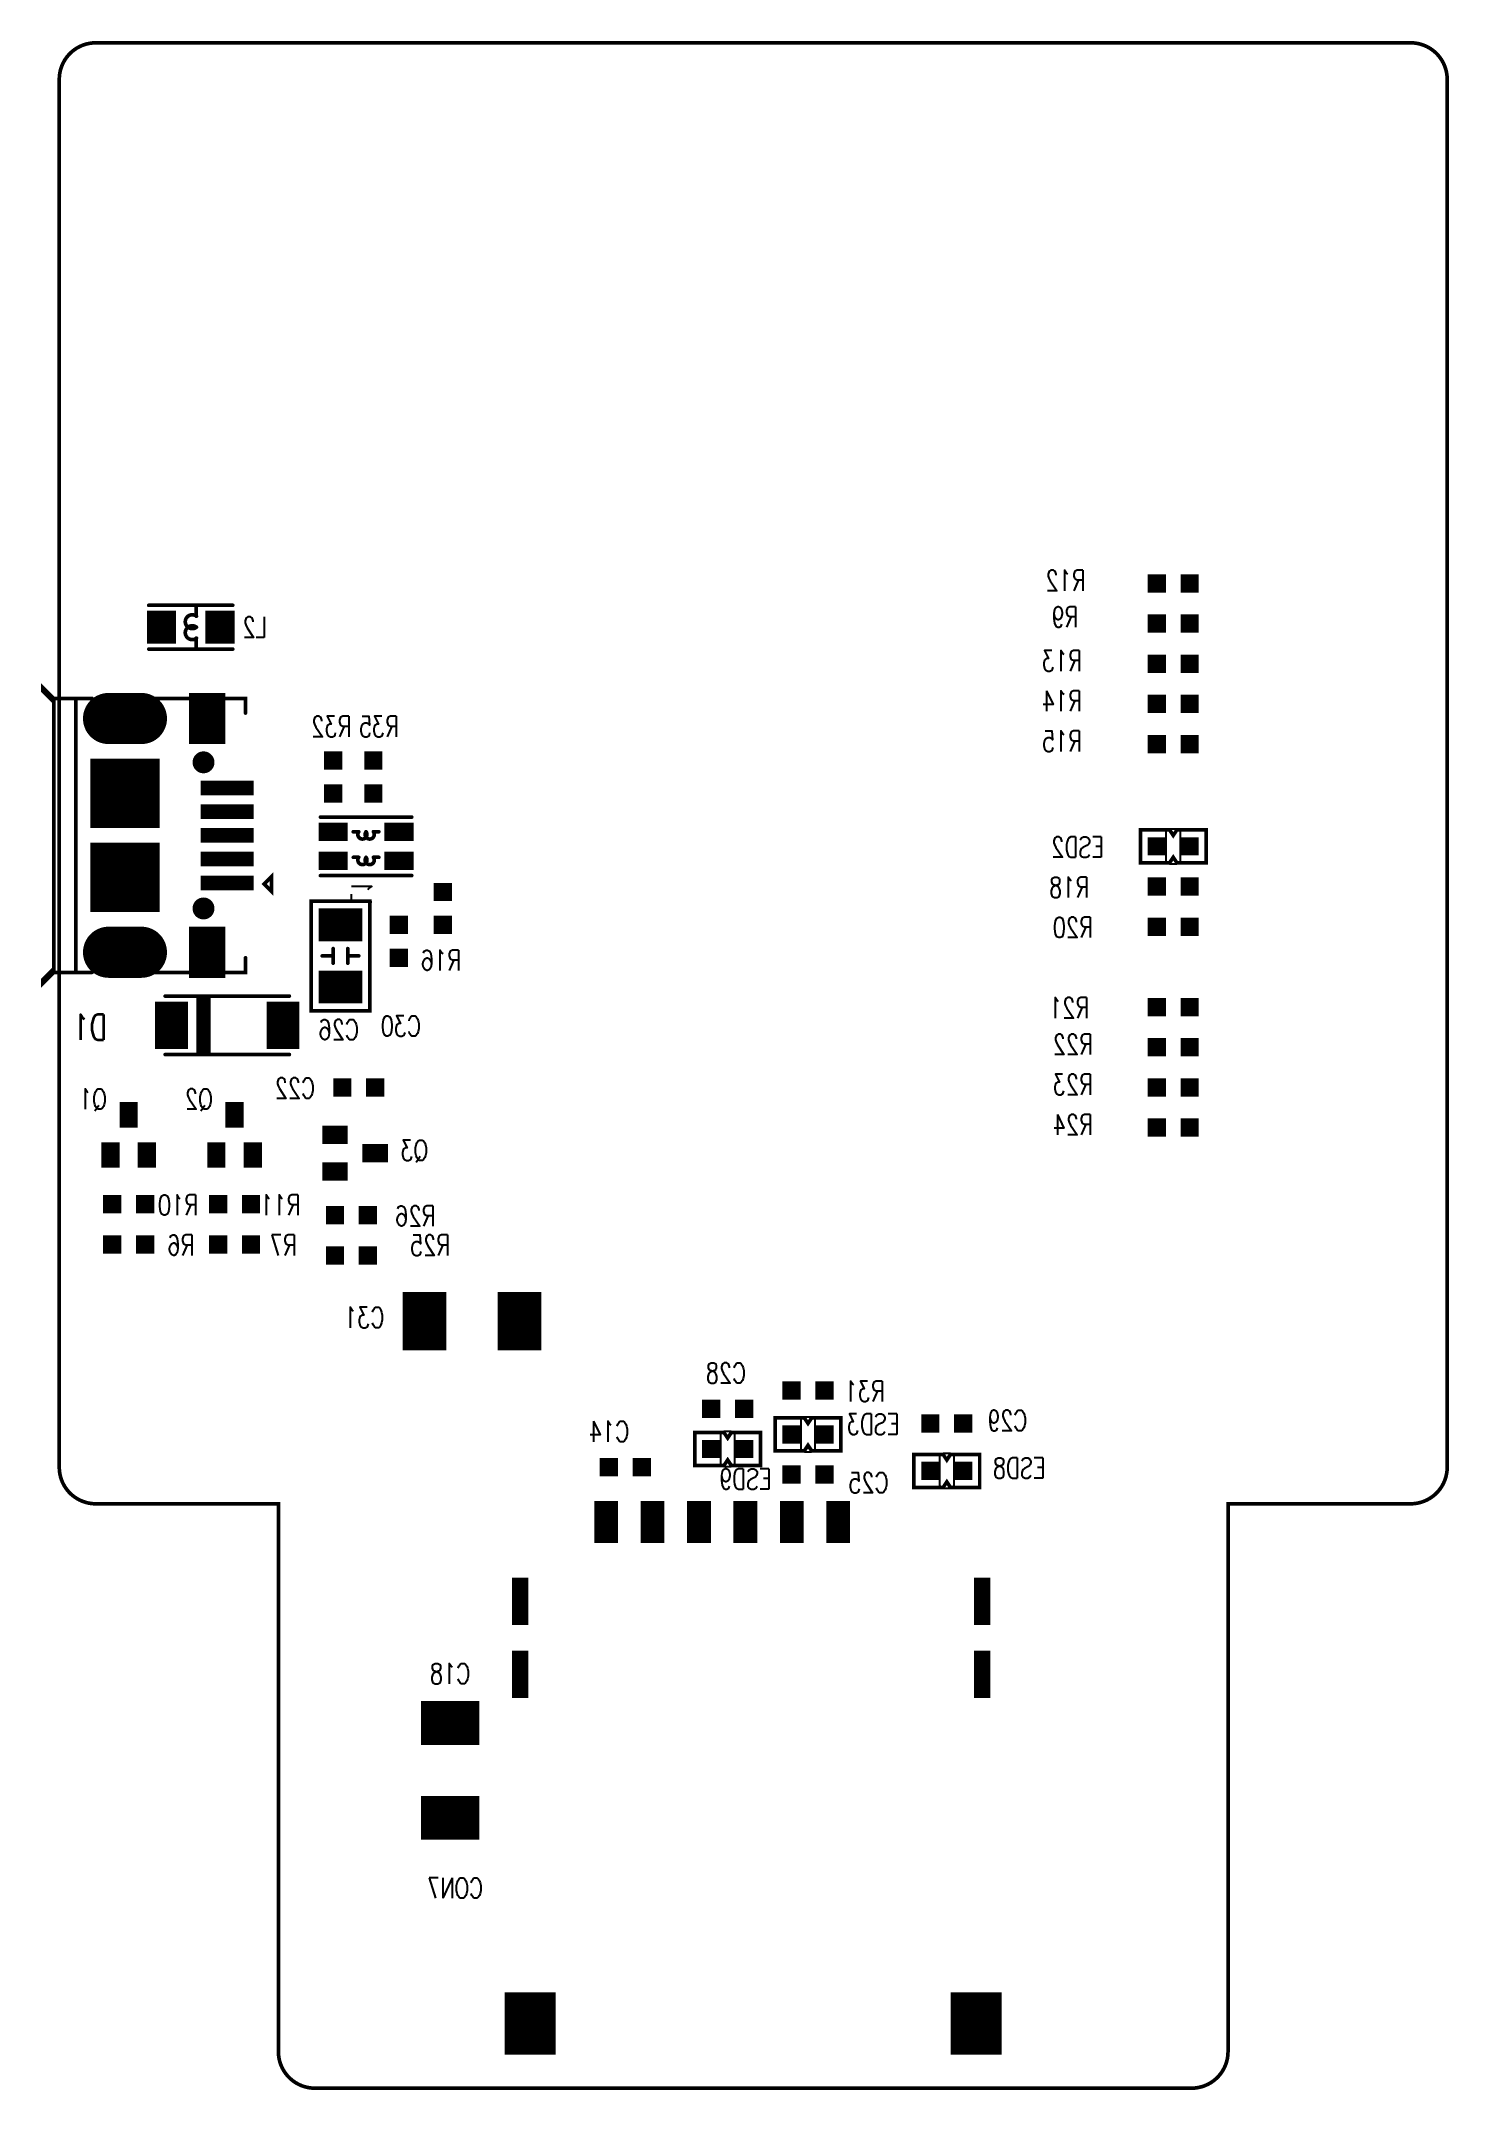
# Model space of a CAD drawing. Extents: x -0.5 to 38, y -0.1 to 56.
import ezdxf
from ezdxf.enums import TextEntityAlignment as Align

# ---------------------------------------------------------------- set-up
doc = ezdxf.new("R2010")
doc.units = 0
doc.linetypes.add('KEEPOUT_00001000$0', pattern=[2, 1, 1])
for name, color, linetype in [('BOARD_OUTLINE_00', 254, 'CONTINUOUS'), ('DRIL_NPLTE_THRU_01', 176, 'CONTINUOUS'), ('DRIL_NPLTE_THRU_02', 136, 'CONTINUOUS'), ('DRIL_NPLTE_THRU_03', 255, 'CONTINUOUS'), ('DRIL_NPLTE_THRU_04', 16, 'CONTINUOUS'), ('DRIL_PLTE_THRU_01', 176, 'CONTINUOUS'), ('DRIL_PLTE_THRU_02', 136, 'CONTINUOUS'), ('DRIL_PLTE_THRU_03', 255, 'CONTINUOUS'), ('DRIL_PLTE_THRU_04', 16, 'CONTINUOUS'), ('DRIL_SYMBOL', 254, 'CONTINUOUS'), ('KEEPOUT_01', 130, 'CONTINUOUS'), ('PADS_BOT', 1, 'CONTINUOUS'), ('PADS_INNER', 5, 'CONTINUOUS'), ('PADS_TOP', 5, 'CONTINUOUS'), ('PART_BOT_2DLINE_00', 130, 'CONTINUOUS'), ('PART_NAME_04', 130, 'CONTINUOUS')]:
    doc.layers.add(name, color=color, linetype=linetype)
doc.styles.add('W0$1', font='simplex', dxfattribs={"width": 0.75})

# ---------------------------------------------------------------- blocks, each defined once
blk = doc.blocks.new('SMOOTH_0$1')
at = {"const_width": 0.05}
blk.add_lwpolyline([(-0.025, 0, 1), (0.025, 0, 1)], format="xyb", close=True, dxfattribs=at)
blk = doc.blocks.new('BOARD_27')
at = {"layer": 'BOARD_OUTLINE_00', "const_width": 0.1}
blk.add_lwpolyline([(-1, 1, 0.414214), (0, 0), (24, 0, 0.414214), (25, 1), (25, 16), (30, 16, 0.414214), (31, 17), (31, 55, 0.414214), (30, 56), (-6, 56, 0.414214), (-7, 55), (-7, 17, 0.414214), (-6, 16), (-1, 16)], format="xyb", close=True, dxfattribs=at)
at = {"layer": 'BOARD_OUTLINE_00'}
for p in [(-1, 1), (0, 0)]:
    blk.add_blockref('SMOOTH_0$1', p, dxfattribs=at)
blk = doc.blocks.new('DRIL_HOLE_0')
blk.add_lwpolyline([(0, 0, 1), (0, 0, 1)], format="xyb", close=True)
blk = doc.blocks.new('PAD_0')
blk.add_lwpolyline([(0, 0, 1), (0, 0, 1)], format="xyb", close=True)
blk = doc.blocks.new('PAD_1')
at = {"const_width": 0.5}
blk.add_lwpolyline([(-0.25, 0), (0.25, 0)], dxfattribs=at)
blk = doc.blocks.new('STK_BOT_21')
at = {"layer": 'DRIL_PLTE_THRU_01'}
blk.add_blockref('DRIL_HOLE_0', (0, 0), dxfattribs=at)
at = {"layer": 'DRIL_PLTE_THRU_02'}
blk.add_blockref('DRIL_HOLE_0', (0, 0), dxfattribs=at)
at = {"layer": 'DRIL_PLTE_THRU_03'}
blk.add_blockref('DRIL_HOLE_0', (0, 0), dxfattribs=at)
at = {"layer": 'DRIL_PLTE_THRU_04'}
blk.add_blockref('DRIL_HOLE_0', (0, 0), dxfattribs=at)
at = {"layer": 'PADS_BOT'}
blk.add_blockref('PAD_1', (0, 0), dxfattribs=at)
at = {"layer": 'PADS_INNER'}
blk.add_blockref('PAD_0', (0, 0), dxfattribs=at)
at = {"layer": 'PADS_TOP'}
blk.add_blockref('PAD_0', (0, 0), dxfattribs=at)
blk = doc.blocks.new('SYM_BOT_3')
for p in [(-0.45, 0), (0.45, 0)]:
    blk.add_blockref('STK_BOT_21', p)
blk = doc.blocks.new('PART_BOT_5')
blk.add_blockref('SYM_BOT_3', (0, 0))
at = {"layer": 'PART_NAME_04', "style": 'W0$1', "width": 0.75}
blk.add_text('C14', height=0.56, dxfattribs=at).set_placement((-0.1, 0.7))
blk = doc.blocks.new('PART_BOT_13')
blk.add_blockref('SYM_BOT_3', (0, 0))
at = {"layer": 'PART_NAME_04', "style": 'W0$1', "width": 0.75}
blk.add_text('C22', height=0.56, dxfattribs=at).set_placement((1.2, -0.3))
blk = doc.blocks.new('PART_BOT_16')
blk.add_blockref('SYM_BOT_3', (0, 0))
at = {"layer": 'PART_NAME_04', "style": 'W0$1', "width": 0.75}
blk.add_text('C25', height=0.56, rotation=180, dxfattribs=at).set_placement((2.2, 0.5))
blk = doc.blocks.new('PART_BODY_BOT_4')
at = {"layer": 'PART_BOT_2DLINE_00', "const_width": 0.1}
blk.add_lwpolyline([(-1.5, 0.8), (1.5, 0.8), (1.5, -0.8), (-1.5, -0.8)], close=True, dxfattribs=at)
for points in [[(-0.2, 0.2), (0.2, 0.2)], [(0, 0.2), (0, 0.5)], [(-0.2, -0.2), (0.2, -0.2)], [(0, -0.2), (0, -0.5)]]:
    blk.add_lwpolyline(points, dxfattribs=at)
at = {"layer": 'PART_BOT_2DLINE_00'}
for p in [(-1.5, 0.8), (1.5, 0.8), (-0.2, 0.2), (0, 0.5), (0, 0.2), (0.2, 0.2), (-0.2, -0.2), (0, -0.2), (0, -0.5), (0.2, -0.2), (-1.5, -0.8), (1.5, -0.8)]:
    blk.add_blockref('SMOOTH_0$1', p, dxfattribs=at)
blk = doc.blocks.new('PAD_2')
at = {"const_width": 0.9}
blk.add_lwpolyline([(-0.6, 0), (0.6, 0)], dxfattribs=at)
blk = doc.blocks.new('STK_BOT_8')
at = {"layer": 'DRIL_PLTE_THRU_01'}
blk.add_blockref('DRIL_HOLE_0', (0, 0), dxfattribs=at)
at = {"layer": 'DRIL_PLTE_THRU_02'}
blk.add_blockref('DRIL_HOLE_0', (0, 0), dxfattribs=at)
at = {"layer": 'DRIL_PLTE_THRU_03'}
blk.add_blockref('DRIL_HOLE_0', (0, 0), dxfattribs=at)
at = {"layer": 'DRIL_PLTE_THRU_04'}
blk.add_blockref('DRIL_HOLE_0', (0, 0), dxfattribs=at)
at = {"layer": 'PADS_BOT', "rotation": 90}
blk.add_blockref('PAD_2', (0, 0), dxfattribs=at)
at = {"layer": 'PADS_INNER'}
blk.add_blockref('PAD_0', (0, 0), dxfattribs=at)
at = {"layer": 'PADS_TOP'}
blk.add_blockref('PAD_0', (0, 0), dxfattribs=at)
blk = doc.blocks.new('SYM_BOT_5')
for name, p in [('PART_BODY_BOT_4', (0, 0)), ('STK_BOT_8', (-0.85, 0)), ('STK_BOT_8', (0.85, 0))]:
    blk.add_blockref(name, p)
blk = doc.blocks.new('PART_BOT_17')
blk.add_blockref('SYM_BOT_5', (0, 0))
at = {"layer": 'PART_NAME_04', "style": 'W0$1', "width": 0.75}
blk.add_text('C26', height=0.56, rotation=90, dxfattribs=at).set_placement((2.3, -0.5))
blk = doc.blocks.new('PART_BOT_19')
blk.add_blockref('SYM_BOT_3', (0, 0))
at = {"layer": 'PART_NAME_04', "style": 'W0$1', "width": 0.75}
blk.add_text('C28', height=0.56, dxfattribs=at).set_placement((-0.5, 0.7))
blk = doc.blocks.new('PART_BOT_20')
blk.add_blockref('SYM_BOT_3', (0, 0))
at = {"layer": 'PART_NAME_04', "style": 'W0$1', "width": 0.75}
blk.add_text('C29', height=0.56, rotation=180, dxfattribs=at).set_placement((2.2, 0.2))
blk = doc.blocks.new('PART_BOT_22')
blk.add_blockref('SYM_BOT_3', (0, 0))
at = {"layer": 'PART_NAME_04', "style": 'W0$1', "width": 0.75}
blk.add_text('C30', height=0.56, rotation=90, dxfattribs=at).set_placement((2.6, -0.6))
blk = doc.blocks.new('PAD_3')
at = {"const_width": 0.65}
blk.add_lwpolyline([(-0.575, 0), (0.575, 0)], dxfattribs=at)
blk = doc.blocks.new('STK_BOT_218')
at = {"layer": 'DRIL_NPLTE_THRU_01'}
blk.add_blockref('DRIL_HOLE_0', (0, 0), dxfattribs=at)
at = {"layer": 'DRIL_NPLTE_THRU_02'}
blk.add_blockref('DRIL_HOLE_0', (0, 0), dxfattribs=at)
at = {"layer": 'DRIL_NPLTE_THRU_03'}
blk.add_blockref('DRIL_HOLE_0', (0, 0), dxfattribs=at)
at = {"layer": 'DRIL_NPLTE_THRU_04'}
blk.add_blockref('DRIL_HOLE_0', (0, 0), dxfattribs=at)
at = {"layer": 'PADS_BOT'}
blk.add_blockref('PAD_3', (0, 0), dxfattribs=at)
at = {"layer": 'PADS_INNER'}
blk.add_blockref('PAD_0', (0, 0), dxfattribs=at)
at = {"layer": 'PADS_TOP'}
blk.add_blockref('PAD_0', (0, 0), dxfattribs=at)
blk = doc.blocks.new('PAD_4')
at = {"const_width": 0.45}
blk.add_lwpolyline([(-0.65, 0), (0.65, 0)], dxfattribs=at)
blk = doc.blocks.new('STK_BOT_219')
at = {"layer": 'DRIL_NPLTE_THRU_01'}
blk.add_blockref('DRIL_HOLE_0', (0, 0), dxfattribs=at)
at = {"layer": 'DRIL_NPLTE_THRU_02'}
blk.add_blockref('DRIL_HOLE_0', (0, 0), dxfattribs=at)
at = {"layer": 'DRIL_NPLTE_THRU_03'}
blk.add_blockref('DRIL_HOLE_0', (0, 0), dxfattribs=at)
at = {"layer": 'DRIL_NPLTE_THRU_04'}
blk.add_blockref('DRIL_HOLE_0', (0, 0), dxfattribs=at)
at = {"layer": 'PADS_BOT'}
blk.add_blockref('PAD_4', (0, 0), dxfattribs=at)
at = {"layer": 'PADS_INNER'}
blk.add_blockref('PAD_0', (0, 0), dxfattribs=at)
at = {"layer": 'PADS_TOP'}
blk.add_blockref('PAD_0', (0, 0), dxfattribs=at)
blk = doc.blocks.new('PAD_5')
at = {"const_width": 1.4}
blk.add_lwpolyline([(-0.85, 0), (0.85, 0)], dxfattribs=at)
blk = doc.blocks.new('STK_BOT_220')
at = {"layer": 'DRIL_NPLTE_THRU_01'}
blk.add_blockref('DRIL_HOLE_0', (0, 0), dxfattribs=at)
at = {"layer": 'DRIL_NPLTE_THRU_02'}
blk.add_blockref('DRIL_HOLE_0', (0, 0), dxfattribs=at)
at = {"layer": 'DRIL_NPLTE_THRU_03'}
blk.add_blockref('DRIL_HOLE_0', (0, 0), dxfattribs=at)
at = {"layer": 'DRIL_NPLTE_THRU_04'}
blk.add_blockref('DRIL_HOLE_0', (0, 0), dxfattribs=at)
at = {"layer": 'PADS_BOT'}
blk.add_blockref('PAD_5', (0, 0), dxfattribs=at)
at = {"layer": 'PADS_INNER'}
blk.add_blockref('PAD_0', (0, 0), dxfattribs=at)
at = {"layer": 'PADS_TOP'}
blk.add_blockref('PAD_0', (0, 0), dxfattribs=at)
blk = doc.blocks.new('SYM_BOT_23')
for name, p in [('STK_BOT_220', (13.73, 6.105)), ('STK_BOT_219', (2.17, 6.38)), ('STK_BOT_219', (4.17, 6.38)), ('STK_BOT_218', (0, 4.025)), ('STK_BOT_218', (0, 2.755)), ('STK_BOT_218', (0, 1.485)), ('STK_BOT_218', (0, 0.215)), ('STK_BOT_218', (0, -1.055)), ('STK_BOT_218', (0, -2.325)), ('STK_BOT_220', (13.73, -6.105)), ('STK_BOT_219', (2.17, -6.27)), ('STK_BOT_219', (4.17, -6.27))]:
    blk.add_blockref(name, p)
blk = doc.blocks.new('PART_BOT_32')
blk.add_blockref('SYM_BOT_23', (0, 0))
at = {"layer": 'PART_NAME_04', "style": 'W0$1', "width": 0.75}
blk.add_text('CON7', height=0.56, rotation=90, dxfattribs=at).set_placement((10.3, 7.4))
blk = doc.blocks.new('PART_BODY_BOT_10')
at = {"layer": 'KEEPOUT_01', "linetype": 'KEEPOUT_00001000$0'}
blk.add_lwpolyline([(-0.2, 0.375, -0.414214), (-0.1, 0.475), (0.1, 0.475, -0.414214), (0.2, 0.375), (0.2, -0.375, -0.414214), (0.1, -0.475), (-0.1, -0.475, -0.414214), (-0.2, -0.375)], format="xyb", close=True, dxfattribs=at)
at = {"layer": 'PART_BOT_2DLINE_00', "const_width": 0.1}
blk.add_lwpolyline([(-0.9, 0.45), (-0.9, -0.45), (-0.1, -0.45), (0, -0.3), (0.1, -0.45), (0.9, -0.45), (0.9, 0.45), (0.1, 0.45), (0, 0.3), (-0.1, 0.45)], close=True, dxfattribs=at)
at = {"layer": 'PART_BOT_2DLINE_00'}
for p in [(-0.9, 0.45), (-0.1, 0.45), (0, 0.3), (0.1, 0.45), (0.9, 0.45), (-0.9, -0.45), (-0.1, -0.45), (0, -0.3), (0.1, -0.45), (0.9, -0.45)]:
    blk.add_blockref('SMOOTH_0$1', p, dxfattribs=at)
blk = doc.blocks.new('SYM_BOT_11')
for name, p in [('PART_BODY_BOT_10', (0, 0)), ('STK_BOT_21', (-0.45, 0)), ('STK_BOT_21', (0.45, 0))]:
    blk.add_blockref(name, p)
blk = doc.blocks.new('PART_BOT_35')
blk.add_blockref('SYM_BOT_11', (0, 0))
at = {"layer": 'PART_NAME_04', "style": 'W0$1', "width": 0.75}
blk.add_text('ESD2', height=0.56, rotation=180, dxfattribs=at).set_placement((-1.9, 0.3))
blk = doc.blocks.new('PART_BOT_36')
blk.add_blockref('SYM_BOT_11', (0, 0))
at = {"layer": 'PART_NAME_04', "style": 'W0$1', "width": 0.75}
blk.add_text('ESD3', height=0.56, rotation=180, dxfattribs=at).set_placement((2.5, 0))
blk = doc.blocks.new('PART_BOT_41')
blk.add_blockref('SYM_BOT_11', (0, 0))
at = {"layer": 'PART_NAME_04', "style": 'W0$1', "width": 0.75}
blk.add_text('ESD8', height=0.56, rotation=180, dxfattribs=at).set_placement((2.7, 0.2))
blk = doc.blocks.new('PART_BOT_42')
blk.add_blockref('SYM_BOT_11', (0, 0))
at = {"layer": 'PART_NAME_04', "style": 'W0$1', "width": 0.75}
blk.add_text('ESD9', height=0.56, dxfattribs=at).set_placement((-1.2, -1.1))
blk = doc.blocks.new('PART_BODY_BOT_13')
at = {"layer": 'PART_BOT_2DLINE_00', "const_width": 0.1}
for points in [[(-1.25, 0.8), (1.25, 0.8)], [(-0.35, 0.3), (-0.2, 0.3)], [(0.35, 0.3), (0.2, 0.3)], [(-0.35, -0.4), (-0.2, -0.4)], [(0.35, -0.4), (0.2, -0.4)], [(-1.25, -0.8), (1.25, -0.8)]]:
    blk.add_lwpolyline(points, dxfattribs=at)
for points in [[(-0.2, 0.3, -1.999132), (0, 0.3)], [(0, 0.3, -1.999132), (0.2, 0.3)], [(-0.2, -0.4, -1.999132), (0, -0.4)], [(0, -0.4, -1.999132), (0.2, -0.4)]]:
    blk.add_lwpolyline(points, format="xyb", dxfattribs=at)
at = {"layer": 'PART_BOT_2DLINE_00'}
for p in [(-1.25, 0.8), (1.25, 0.8), (-0.35, 0.3), (-0.2, 0.3), (-0.2, 0.3), (0, 0.3), (0, 0.3), (0.2, 0.3), (0.2, 0.3), (0.35, 0.3), (-0.35, -0.4), (-0.2, -0.4), (-0.2, -0.4), (0, -0.4), (0, -0.4), (0.2, -0.4), (0.2, -0.4), (0.35, -0.4), (-1.25, -0.8), (1.25, -0.8)]:
    blk.add_blockref('SMOOTH_0$1', p, dxfattribs=at)
blk = doc.blocks.new('PAD_6')
at = {"const_width": 0.5}
blk.add_lwpolyline([(-0.4, 0), (0.4, 0)], dxfattribs=at)
blk = doc.blocks.new('STK_BOT_150')
at = {"layer": 'DRIL_PLTE_THRU_01'}
blk.add_blockref('DRIL_HOLE_0', (0, 0), dxfattribs=at)
at = {"layer": 'DRIL_PLTE_THRU_02'}
blk.add_blockref('DRIL_HOLE_0', (0, 0), dxfattribs=at)
at = {"layer": 'DRIL_PLTE_THRU_03'}
blk.add_blockref('DRIL_HOLE_0', (0, 0), dxfattribs=at)
at = {"layer": 'DRIL_PLTE_THRU_04'}
blk.add_blockref('DRIL_HOLE_0', (0, 0), dxfattribs=at)
at = {"layer": 'PADS_BOT'}
blk.add_blockref('PAD_6', (0, 0), dxfattribs=at)
at = {"layer": 'PADS_INNER'}
blk.add_blockref('PAD_0', (0, 0), dxfattribs=at)
at = {"layer": 'PADS_TOP'}
blk.add_blockref('PAD_0', (0, 0), dxfattribs=at)
blk = doc.blocks.new('SYM_BOT_14')
for name, p in [('STK_BOT_150', (-0.9, 0.4)), ('PART_BODY_BOT_13', (0, 0)), ('STK_BOT_150', (0.9, 0.4)), ('STK_BOT_150', (-0.9, -0.4)), ('STK_BOT_150', (0.9, -0.4))]:
    blk.add_blockref(name, p)
blk = doc.blocks.new('PART_BOT_44')
blk.add_blockref('SYM_BOT_14', (0, 0))
at = {"layer": 'PART_NAME_04', "style": 'W0$1', "width": 0.75}
blk.add_text('L1', height=0.56, rotation=-90, dxfattribs=at).set_placement((-0.4, 1.6))
blk = doc.blocks.new('PART_BODY_BOT_14')
at = {"layer": 'PART_BOT_2DLINE_00', "const_width": 0.1}
for points in [[(-1.15, 0.6), (1.15, 0.6)], [(0.15, 0.3), (0.15, 0.6)], [(-1.15, -0.6), (1.15, -0.6)], [(0.15, -0.3), (0.15, -0.6)]]:
    blk.add_lwpolyline(points, dxfattribs=at)
for points in [[(0.157, 0.3, 2.041254), (0.157, 0)], [(0.157, 0, 2.041254), (0.157, -0.3)]]:
    blk.add_lwpolyline(points, format="xyb", dxfattribs=at)
at = {"layer": 'PART_BOT_2DLINE_00'}
for p in [(-1.15, 0.6), (0.15, 0.6), (1.15, 0.6), (0.15, 0.3), (0.157, 0.3), (0.157, 0), (0.157, 0), (-1.15, -0.6), (0.15, -0.3), (0.15, -0.6), (0.157, -0.3), (1.15, -0.6)]:
    blk.add_blockref('SMOOTH_0$1', p, dxfattribs=at)
blk = doc.blocks.new('PAD_7')
at = {"const_width": 0.8}
blk.add_lwpolyline([(-0.45, 0), (0.45, 0)], dxfattribs=at)
blk = doc.blocks.new('STK_BOT_35')
at = {"layer": 'DRIL_PLTE_THRU_01'}
blk.add_blockref('DRIL_HOLE_0', (0, 0), dxfattribs=at)
at = {"layer": 'DRIL_PLTE_THRU_02'}
blk.add_blockref('DRIL_HOLE_0', (0, 0), dxfattribs=at)
at = {"layer": 'DRIL_PLTE_THRU_03'}
blk.add_blockref('DRIL_HOLE_0', (0, 0), dxfattribs=at)
at = {"layer": 'DRIL_PLTE_THRU_04'}
blk.add_blockref('DRIL_HOLE_0', (0, 0), dxfattribs=at)
at = {"layer": 'PADS_BOT', "rotation": 90}
blk.add_blockref('PAD_7', (0, 0), dxfattribs=at)
at = {"layer": 'PADS_INNER'}
blk.add_blockref('PAD_0', (0, 0), dxfattribs=at)
at = {"layer": 'PADS_TOP'}
blk.add_blockref('PAD_0', (0, 0), dxfattribs=at)
blk = doc.blocks.new('SYM_BOT_15')
for name, p in [('STK_BOT_35', (-0.8, 0)), ('PART_BODY_BOT_14', (0, 0)), ('STK_BOT_35', (0.8, 0))]:
    blk.add_blockref(name, p)
blk = doc.blocks.new('PART_BOT_45')
blk.add_blockref('SYM_BOT_15', (0, 0))
at = {"layer": 'PART_NAME_04', "style": 'W0$1', "width": 0.75}
blk.add_text('L2', height=0.56, rotation=-180, dxfattribs=at).set_placement((1.75, 0), align=Align.MIDDLE_CENTER)
blk = doc.blocks.new('PAD_8')
at = {"const_width": 0.5}
blk.add_lwpolyline([(-0.35, 0), (0.35, 0)], dxfattribs=at)
blk = doc.blocks.new('STK_BOT_20')
at = {"layer": 'DRIL_PLTE_THRU_01'}
blk.add_blockref('DRIL_HOLE_0', (0, 0), dxfattribs=at)
at = {"layer": 'DRIL_PLTE_THRU_02'}
blk.add_blockref('DRIL_HOLE_0', (0, 0), dxfattribs=at)
at = {"layer": 'DRIL_PLTE_THRU_03'}
blk.add_blockref('DRIL_HOLE_0', (0, 0), dxfattribs=at)
at = {"layer": 'DRIL_PLTE_THRU_04'}
blk.add_blockref('DRIL_HOLE_0', (0, 0), dxfattribs=at)
at = {"layer": 'PADS_BOT', "rotation": 90}
blk.add_blockref('PAD_8', (0, 0), dxfattribs=at)
at = {"layer": 'PADS_INNER'}
blk.add_blockref('PAD_0', (0, 0), dxfattribs=at)
at = {"layer": 'PADS_TOP'}
blk.add_blockref('PAD_0', (0, 0), dxfattribs=at)
blk = doc.blocks.new('SYM_BOT_26')
for p in [(0, 0.55), (-0.5, -0.55), (0.5, -0.55)]:
    blk.add_blockref('STK_BOT_20', p)
blk = doc.blocks.new('PART_BOT_48')
blk.add_blockref('SYM_BOT_26', (0, 0))
at = {"layer": 'PART_NAME_04', "style": 'W0$1', "width": 0.75}
blk.add_text('Q1', height=0.56, dxfattribs=at).set_placement((0.6, 0.7))
blk = doc.blocks.new('PART_BOT_49')
blk.add_blockref('SYM_BOT_26', (0, 0))
at = {"layer": 'PART_NAME_04', "style": 'W0$1', "width": 0.75}
blk.add_text('Q2', height=0.56, dxfattribs=at).set_placement((0.6, 0.7))
blk = doc.blocks.new('PART_BOT_50')
blk.add_blockref('SYM_BOT_26', (0, 0))
at = {"layer": 'PART_NAME_04', "style": 'W0$1', "width": 0.75}
blk.add_text('Q3', height=0.56, rotation=270, dxfattribs=at).set_placement((-0.2, 2))
blk = doc.blocks.new('SYM_BOT_18')
for p in [(-0.45, 0), (0.45, 0)]:
    blk.add_blockref('STK_BOT_21', p)
blk = doc.blocks.new('PART_BOT_52')
blk.add_blockref('SYM_BOT_18', (0, 0))
at = {"layer": 'PART_NAME_04', "style": 'W0$1', "width": 0.75}
blk.add_text('R10', height=0.56, dxfattribs=at).set_placement((-1.9, -0.3))
blk = doc.blocks.new('PART_BOT_53')
blk.add_blockref('SYM_BOT_18', (0, 0))
at = {"layer": 'PART_NAME_04', "style": 'W0$1', "width": 0.75}
blk.add_text('R11', height=0.56, dxfattribs=at).set_placement((-1.8, -0.3))
blk = doc.blocks.new('PART_BOT_54')
blk.add_blockref('SYM_BOT_18', (0, 0))
at = {"layer": 'PART_NAME_04', "style": 'W0$1', "width": 0.75}
blk.add_text('R12', height=0.56, dxfattribs=at).set_placement((2.4, -0.2))
blk = doc.blocks.new('PART_BOT_55')
blk.add_blockref('SYM_BOT_18', (0, 0))
at = {"layer": 'PART_NAME_04', "style": 'W0$1', "width": 0.75}
blk.add_text('R13', height=0.56, rotation=180, dxfattribs=at).set_placement((-2.5, 0.2))
blk = doc.blocks.new('PART_BOT_56')
blk.add_blockref('SYM_BOT_18', (0, 0))
at = {"layer": 'PART_NAME_04', "style": 'W0$1', "width": 0.75}
blk.add_text('R14', height=0.56, rotation=180, dxfattribs=at).set_placement((-2.5, 0.2))
blk = doc.blocks.new('PART_BOT_57')
blk.add_blockref('SYM_BOT_18', (0, 0))
at = {"layer": 'PART_NAME_04', "style": 'W0$1', "width": 0.75}
blk.add_text('R15', height=0.56, rotation=180, dxfattribs=at).set_placement((-2.5, 0.2))
blk = doc.blocks.new('PART_BOT_58')
blk.add_blockref('SYM_BOT_18', (0, 0))
at = {"layer": 'PART_NAME_04', "style": 'W0$1', "width": 0.75}
blk.add_text('R16', height=0.56, rotation=90, dxfattribs=at).set_placement((1.7, -0.5))
blk = doc.blocks.new('PART_BOT_59')
blk.add_blockref('SYM_BOT_18', (0, 0))
at = {"layer": 'PART_NAME_04', "style": 'W0$1', "width": 0.75}
blk.add_text('R18', height=0.56, dxfattribs=at).set_placement((2.3, -0.3))
blk = doc.blocks.new('PART_BOT_61')
blk.add_blockref('SYM_BOT_18', (0, 0))
at = {"layer": 'PART_NAME_04', "style": 'W0$1', "width": 0.75}
blk.add_text('R20', height=0.56, dxfattribs=at).set_placement((2.2, -0.3))
blk = doc.blocks.new('PART_BOT_62')
blk.add_blockref('SYM_BOT_18', (0, 0))
at = {"layer": 'PART_NAME_04', "style": 'W0$1', "width": 0.75}
blk.add_text('R21', height=0.56, dxfattribs=at).set_placement((2.3, -0.3))
blk = doc.blocks.new('PART_BOT_63')
blk.add_blockref('SYM_BOT_18', (0, 0))
at = {"layer": 'PART_NAME_04', "style": 'W0$1', "width": 0.75}
blk.add_text('R22', height=0.56, rotation=180, dxfattribs=at).set_placement((-2.2, 0.2))
blk = doc.blocks.new('PART_BOT_64')
blk.add_blockref('SYM_BOT_18', (0, 0))
at = {"layer": 'PART_NAME_04', "style": 'W0$1', "width": 0.75}
blk.add_text('R23', height=0.56, rotation=180, dxfattribs=at).set_placement((-2.2, 0.2))
blk = doc.blocks.new('PART_BOT_65')
blk.add_blockref('SYM_BOT_18', (0, 0))
at = {"layer": 'PART_NAME_04', "style": 'W0$1', "width": 0.75}
blk.add_text('R24', height=0.56, rotation=180, dxfattribs=at).set_placement((-2.2, 0.2))
blk = doc.blocks.new('PART_BOT_66')
blk.add_blockref('SYM_BOT_18', (0, 0))
at = {"layer": 'PART_NAME_04', "style": 'W0$1', "width": 0.75}
blk.add_text('R25', height=0.56, rotation=180, dxfattribs=at).set_placement((2.7, 0))
blk = doc.blocks.new('PART_BOT_67')
blk.add_blockref('SYM_BOT_18', (0, 0))
at = {"layer": 'PART_NAME_04', "style": 'W0$1', "width": 0.75}
blk.add_text('R26', height=0.56, rotation=180, dxfattribs=at).set_placement((2.3, 0.3))
blk = doc.blocks.new('PART_BOT_73')
blk.add_blockref('SYM_BOT_18', (0, 0))
at = {"layer": 'PART_NAME_04', "style": 'W0$1', "width": 0.75}
blk.add_text('R31', height=0.56, dxfattribs=at).set_placement((-2.1, -0.3))
blk = doc.blocks.new('PART_BOT_74')
blk.add_blockref('SYM_BOT_18', (0, 0))
at = {"layer": 'PART_NAME_04', "style": 'W0$1', "width": 0.75}
blk.add_text('R32', height=0.56, rotation=270, dxfattribs=at).set_placement((1.1, 0.5))
blk = doc.blocks.new('PART_BOT_77')
blk.add_blockref('SYM_BOT_18', (0, 0))
at = {"layer": 'PART_NAME_04', "style": 'W0$1', "width": 0.75}
blk.add_text('R35', height=0.56, rotation=90, dxfattribs=at).set_placement((-1.1, -0.7))
blk = doc.blocks.new('PART_BOT_81')
blk.add_blockref('SYM_BOT_18', (0, 0))
at = {"layer": 'PART_NAME_04', "style": 'W0$1', "width": 0.75}
blk.add_text('R6', height=0.56, dxfattribs=at).set_placement((-1.8, -0.3))
blk = doc.blocks.new('PART_BOT_82')
blk.add_blockref('SYM_BOT_18', (0, 0))
at = {"layer": 'PART_NAME_04', "style": 'W0$1', "width": 0.75}
blk.add_text('R7', height=0.56, dxfattribs=at).set_placement((-1.7, -0.3))
blk = doc.blocks.new('PART_BOT_84')
blk.add_blockref('SYM_BOT_18', (0, 0))
at = {"layer": 'PART_NAME_04', "style": 'W0$1', "width": 0.75}
blk.add_text('R9', height=0.56, dxfattribs=at).set_placement((2.6, -0.1))
blk = doc.blocks.new('PAD_9')
at = {"const_width": 1.2}
blk.add_lwpolyline([(-0.8, 0), (0.8, 0)], dxfattribs=at)
blk = doc.blocks.new('STK_BOT_6')
at = {"layer": 'DRIL_PLTE_THRU_01'}
blk.add_blockref('DRIL_HOLE_0', (0, 0), dxfattribs=at)
at = {"layer": 'DRIL_PLTE_THRU_02'}
blk.add_blockref('DRIL_HOLE_0', (0, 0), dxfattribs=at)
at = {"layer": 'DRIL_PLTE_THRU_03'}
blk.add_blockref('DRIL_HOLE_0', (0, 0), dxfattribs=at)
at = {"layer": 'DRIL_PLTE_THRU_04'}
blk.add_blockref('DRIL_HOLE_0', (0, 0), dxfattribs=at)
at = {"layer": 'PADS_BOT', "rotation": 90}
blk.add_blockref('PAD_9', (0, 0), dxfattribs=at)
at = {"layer": 'PADS_INNER'}
blk.add_blockref('PAD_0', (0, 0), dxfattribs=at)
at = {"layer": 'PADS_TOP'}
blk.add_blockref('PAD_0', (0, 0), dxfattribs=at)
blk = doc.blocks.new('SYM_BOT_4')
for p in [(-1.3, 0), (1.3, 0)]:
    blk.add_blockref('STK_BOT_6', p)
blk = doc.blocks.new('PART_BOT_93')
blk.add_blockref('SYM_BOT_4', (0, 0))
at = {"layer": 'PART_NAME_04', "style": 'W0$1', "width": 0.75}
blk.add_text('C31', height=0.56, dxfattribs=at).set_placement((2.95, 0.1), align=Align.MIDDLE_CENTER)
blk = doc.blocks.new('PART_BOT_94')
blk.add_blockref('SYM_BOT_4', (0, 0))
at = {"layer": 'PART_NAME_04', "style": 'W0$1', "width": 0.75}
blk.add_text('C18', height=0.56, rotation=-270, dxfattribs=at).set_placement((-2.65, 0), align=Align.MIDDLE_CENTER)
blk = doc.blocks.new('PART_BODY_BOT_37')
at = {"layer": 'PART_BOT_2DLINE_00', "const_width": 0.1}
for points in [[(-1.33, 3.81), (-1.13, 4.01), (-1.53, 4.01), (-1.33, 3.81)], [(-3.35, 3.3), (-3.75, 3.3), (-3.75, 0)], [(3.35, 3.3), (3.75, 3.3), (3.75, 0)], [(-3.75, -0.9), (-3.75, -1.95), (3.75, -1.95), (3.75, -0.9)], [(-3.75, -1.35), (3.75, -1.35)], [(-3.75, -1.95), (-4.05, -2.25), (-3.95, -2.25), (-3.65, -1.95), (-3.75, -1.95)], [(3.75, -1.95), (4.05, -2.25), (3.95, -2.25), (3.65, -1.95), (3.75, -1.95)]]:
    blk.add_lwpolyline(points, dxfattribs=at)
at = {"layer": 'PART_BOT_2DLINE_00'}
for p in [(-1.53, 4.01), (-1.13, 4.01), (-1.33, 3.81), (-1.33, 3.81), (-3.75, 3.3), (-3.35, 3.3), (3.35, 3.3), (3.75, 3.3), (-3.75, 0), (3.75, 0), (-3.75, -0.9), (3.75, -0.9), (-3.75, -1.35), (3.75, -1.35), (-4.05, -2.25), (-3.95, -2.25), (-3.75, -1.95), (-3.75, -1.95), (-3.75, -1.95), (-3.65, -1.95), (3.65, -1.95), (3.75, -1.95), (3.75, -1.95), (3.75, -1.95), (3.95, -2.25), (4.05, -2.25)]:
    blk.add_blockref('SMOOTH_0$1', p, dxfattribs=at)
blk = doc.blocks.new('PAD_10')
at = {"const_width": 0.4}
blk.add_lwpolyline([(-0.725, 0), (0.725, 0)], dxfattribs=at)
blk = doc.blocks.new('STK_BOT_247')
at = {"layer": 'DRIL_PLTE_THRU_01'}
blk.add_blockref('DRIL_HOLE_0', (0, 0), dxfattribs=at)
at = {"layer": 'DRIL_PLTE_THRU_02'}
blk.add_blockref('DRIL_HOLE_0', (0, 0), dxfattribs=at)
at = {"layer": 'DRIL_PLTE_THRU_03'}
blk.add_blockref('DRIL_HOLE_0', (0, 0), dxfattribs=at)
at = {"layer": 'DRIL_PLTE_THRU_04'}
blk.add_blockref('DRIL_HOLE_0', (0, 0), dxfattribs=at)
at = {"layer": 'PADS_BOT', "rotation": 90}
blk.add_blockref('PAD_10', (0, 0), dxfattribs=at)
at = {"layer": 'PADS_INNER'}
blk.add_blockref('PAD_0', (0, 0), dxfattribs=at)
at = {"layer": 'PADS_TOP'}
blk.add_blockref('PAD_0', (0, 0), dxfattribs=at)
blk = doc.blocks.new('PAD_11')
blk.add_lwpolyline([(0, 0), (0, 0)])
blk = doc.blocks.new('PAD_12')
at = {"const_width": 1}
blk.add_lwpolyline([(-0.7, 0), (0.7, 0)], dxfattribs=at)
blk = doc.blocks.new('STK_BOT_248')
at = {"layer": 'DRIL_NPLTE_THRU_01'}
blk.add_blockref('DRIL_HOLE_0', (0, 0), dxfattribs=at)
at = {"layer": 'DRIL_NPLTE_THRU_02'}
blk.add_blockref('DRIL_HOLE_0', (0, 0), dxfattribs=at)
at = {"layer": 'DRIL_NPLTE_THRU_03'}
blk.add_blockref('DRIL_HOLE_0', (0, 0), dxfattribs=at)
at = {"layer": 'DRIL_NPLTE_THRU_04'}
blk.add_blockref('DRIL_HOLE_0', (0, 0), dxfattribs=at)
at = {"layer": 'PADS_BOT'}
blk.add_blockref('PAD_12', (0, 0), dxfattribs=at)
at = {"layer": 'PADS_INNER'}
blk.add_blockref('PAD_11', (0, 0), dxfattribs=at)
at = {"layer": 'PADS_TOP'}
blk.add_blockref('PAD_11', (0, 0), dxfattribs=at)
blk = doc.blocks.new('DRIL_SLOT_0001900062000000900')
at = {"const_width": 0.25}
blk.add_lwpolyline([(0.125, -0.55), (0.125, 0.55, 1), (-0.125, 0.55), (-0.125, -0.55, 1)], format="xyb", close=True, dxfattribs=at)
blk = doc.blocks.new('PAD_13')
at = {"const_width": 0.7}
blk.add_lwpolyline([(-0.45, -0.35), (0.45, -0.35, 1), (0.45, 0.35), (-0.45, 0.35, 1)], format="xyb", close=True, dxfattribs=at)
blk = doc.blocks.new('STK_BOT_249')
at = {"layer": 'DRIL_PLTE_THRU_01'}
blk.add_blockref('DRIL_SLOT_0001900062000000900', (0, 0), dxfattribs=at)
at = {"layer": 'DRIL_PLTE_THRU_02'}
blk.add_blockref('DRIL_SLOT_0001900062000000900', (0, 0), dxfattribs=at)
at = {"layer": 'DRIL_PLTE_THRU_03'}
blk.add_blockref('DRIL_SLOT_0001900062000000900', (0, 0), dxfattribs=at)
at = {"layer": 'DRIL_PLTE_THRU_04'}
blk.add_blockref('DRIL_SLOT_0001900062000000900', (0, 0), dxfattribs=at)
at = {"layer": 'PADS_BOT', "rotation": 90}
blk.add_blockref('PAD_13', (0, 0), dxfattribs=at)
at = {"layer": 'PADS_INNER', "rotation": 90}
blk.add_blockref('PAD_13', (0, 0), dxfattribs=at)
at = {"layer": 'PADS_TOP', "rotation": 90}
blk.add_blockref('PAD_13', (0, 0), dxfattribs=at)
blk = doc.blocks.new('DRIL_SYMBOL_0$6')
at = {"layer": 'DRIL_SYMBOL', "const_width": 0.0508}
for points in [[(-0.254, 0), (0.254, 0)], [(0, -0.254), (0, 0.254)]]:
    blk.add_lwpolyline(points, dxfattribs=at)
blk = doc.blocks.new('DRIL_HOLE_0$6')
at = {"const_width": 0.3}
blk.add_lwpolyline([(-0.15, 0, 1), (0.15, 0, 1)], format="xyb", close=True, dxfattribs=at)
blk.add_blockref('DRIL_SYMBOL_0$6', (0, 0))
blk = doc.blocks.new('PAD_14')
at = {"const_width": 0.15}
blk.add_lwpolyline([(0, -0.075, 1), (0, 0.075, 1)], format="xyb", close=True, dxfattribs=at)
blk = doc.blocks.new('STK_BOT_250')
at = {"layer": 'DRIL_PLTE_THRU_01'}
blk.add_blockref('DRIL_HOLE_0$6', (0, 0), dxfattribs=at)
at = {"layer": 'DRIL_PLTE_THRU_02'}
blk.add_blockref('DRIL_HOLE_0$6', (0, 0), dxfattribs=at)
at = {"layer": 'DRIL_PLTE_THRU_03'}
blk.add_blockref('DRIL_HOLE_0$6', (0, 0), dxfattribs=at)
at = {"layer": 'DRIL_PLTE_THRU_04'}
blk.add_blockref('DRIL_HOLE_0$6', (0, 0), dxfattribs=at)
at = {"layer": 'PADS_BOT'}
blk.add_blockref('PAD_14', (0, 0), dxfattribs=at)
at = {"layer": 'PADS_INNER'}
blk.add_blockref('PAD_0', (0, 0), dxfattribs=at)
at = {"layer": 'PADS_TOP'}
blk.add_blockref('PAD_0', (0, 0), dxfattribs=at)
blk = doc.blocks.new('PAD_15')
at = {"const_width": 1.9}
blk.add_lwpolyline([(-0.95, 0), (0.95, 0)], dxfattribs=at)
blk = doc.blocks.new('STK_BOT_251')
at = {"layer": 'DRIL_PLTE_THRU_01'}
blk.add_blockref('DRIL_HOLE_0', (0, 0), dxfattribs=at)
at = {"layer": 'DRIL_PLTE_THRU_02'}
blk.add_blockref('DRIL_HOLE_0', (0, 0), dxfattribs=at)
at = {"layer": 'DRIL_PLTE_THRU_03'}
blk.add_blockref('DRIL_HOLE_0', (0, 0), dxfattribs=at)
at = {"layer": 'DRIL_PLTE_THRU_04'}
blk.add_blockref('DRIL_HOLE_0', (0, 0), dxfattribs=at)
at = {"layer": 'PADS_BOT'}
blk.add_blockref('PAD_15', (0, 0), dxfattribs=at)
at = {"layer": 'PADS_INNER'}
blk.add_blockref('PAD_0', (0, 0), dxfattribs=at)
at = {"layer": 'PADS_TOP'}
blk.add_blockref('PAD_0', (0, 0), dxfattribs=at)
blk = doc.blocks.new('SYM_BOT_28')
for name, p in [('PART_BODY_BOT_37', (0, 0)), ('STK_BOT_247', (-1.3, 2.8)), ('STK_BOT_247', (-0.65, 2.8)), ('STK_BOT_247', (0, 2.8)), ('STK_BOT_247', (0.65, 2.8)), ('STK_BOT_247', (1.3, 2.8)), ('STK_BOT_248', (-3.2, 2.25)), ('STK_BOT_250', (-2, 2.15)), ('STK_BOT_250', (2, 2.15)), ('STK_BOT_248', (3.2, 2.25)), ('STK_BOT_249', (-3.2, 0)), ('STK_BOT_249', (3.2, 0)), ('STK_BOT_251', (-1.15, 0)), ('STK_BOT_251', (1.15, 0))]:
    blk.add_blockref(name, p)
blk = doc.blocks.new('PART_BOT_96')
blk.add_blockref('SYM_BOT_28', (0, 0))
blk = doc.blocks.new('PART_BODY_BOT_38')
at = {"layer": 'PART_BOT_2DLINE_00', "const_width": 0.1}
for points in [[(-1.7, 0.8), (1.7, 0.8)], [(0.5, 0.75), (0.5, -0.8)], [(0.55, 0.775), (0.55, -0.8)], [(0.6, 0.75), (0.6, -0.8)], [(0.7, 0.75), (0.7, -0.8)], [(0.75, 0.775), (0.75, -0.8)], [(0.8, 0.775), (0.8, -0.8)], [(-1.7, -0.8), (1.7, -0.8)]]:
    blk.add_lwpolyline(points, dxfattribs=at)
at = {"layer": 'PART_BOT_2DLINE_00'}
for p in [(-1.7, 0.8), (0.5, 0.75), (0.55, 0.775), (0.6, 0.75), (0.7, 0.75), (0.75, 0.775), (0.8, 0.775), (1.7, 0.8), (-1.7, -0.8), (0.5, -0.8), (0.55, -0.8), (0.6, -0.8), (0.7, -0.8), (0.75, -0.8), (0.8, -0.8), (1.7, -0.8)]:
    blk.add_blockref('SMOOTH_0$1', p, dxfattribs=at)
blk = doc.blocks.new('PAD_16')
at = {"const_width": 0.9}
blk.add_lwpolyline([(-0.65, 0), (0.65, 0)], dxfattribs=at)
blk = doc.blocks.new('STK_BOT_252')
at = {"layer": 'DRIL_NPLTE_THRU_01'}
blk.add_blockref('DRIL_HOLE_0', (0, 0), dxfattribs=at)
at = {"layer": 'DRIL_NPLTE_THRU_02'}
blk.add_blockref('DRIL_HOLE_0', (0, 0), dxfattribs=at)
at = {"layer": 'DRIL_NPLTE_THRU_03'}
blk.add_blockref('DRIL_HOLE_0', (0, 0), dxfattribs=at)
at = {"layer": 'DRIL_NPLTE_THRU_04'}
blk.add_blockref('DRIL_HOLE_0', (0, 0), dxfattribs=at)
at = {"layer": 'PADS_BOT', "rotation": 90}
blk.add_blockref('PAD_16', (0, 0), dxfattribs=at)
at = {"layer": 'PADS_INNER'}
blk.add_blockref('PAD_0', (0, 0), dxfattribs=at)
at = {"layer": 'PADS_TOP'}
blk.add_blockref('PAD_0', (0, 0), dxfattribs=at)
blk = doc.blocks.new('SYM_BOT_29')
for name, p in [('STK_BOT_252', (-1.525, 0)), ('PART_BODY_BOT_38', (0, 0)), ('STK_BOT_252', (1.525, 0))]:
    blk.add_blockref(name, p)
blk = doc.blocks.new('PART_BOT_97')
blk.add_blockref('SYM_BOT_29', (0, 0))
at = {"layer": 'PART_NAME_04', "style": 'W0$1', "width": 0.75}
blk.add_text('D1', height=0.7, dxfattribs=at).set_placement((3.3, -0.4))

msp = doc.modelspace()

# ---------------------------------------------------------------- block references
msp.add_blockref('BOARD_27', (7, 0))
at = {"xscale": -1}
for name, p in [('PART_BOT_54', (30.5, 41.2)), ('PART_BOT_84', (30.5, 40.1)), ('PART_BOT_59', (30.5, 32.9)), ('PART_BOT_61', (30.5, 31.8)), ('PART_BOT_97', (4.6, 29.1)), ('PART_BOT_62', (30.5, 29.6)), ('PART_BOT_13', (8.2, 27.4)), ('PART_BOT_48', (1.9, 26.1)), ('PART_BOT_49', (4.8, 26.1)), ('PART_BOT_52', (1.9, 24.2)), ('PART_BOT_53', (4.8, 24.2)), ('PART_BOT_81', (1.9, 23.1)), ('PART_BOT_82', (4.8, 23.1)), ('PART_BOT_93', (11.3, 21)), ('PART_BOT_19', (18.3, 18.6)), ('PART_BOT_73', (20.5, 19.1)), ('PART_BOT_5', (15.5, 17)), ('PART_BOT_42', (18.3, 17.5))]:
    msp.add_blockref(name, p, dxfattribs=at)
for name, p, rotation in [('PART_BOT_45', (3.6, 40), -180), ('PART_BOT_55', (30.5, 39), -180), ('PART_BOT_96', (1.8, 34.3), -90), ('PART_BOT_56', (30.5, 37.9), -180), ('PART_BOT_74', (7.5, 35.9), -90), ('PART_BOT_77', (8.6, 35.9), -270), ('PART_BOT_57', (30.5, 36.8), -180), ('PART_BOT_44', (8.4, 34), -180), ('PART_BOT_35', (30.5, 34), -180), ('PART_BOT_58', (10.5, 32.3), -270), ('PART_BOT_17', (7.7, 31), -270), ('PART_BOT_22', (9.3, 31.4), -270), ('PART_BOT_63', (30.5, 28.5), -180), ('PART_BOT_64', (30.5, 27.4), -180), ('PART_BOT_65', (30.5, 26.3), -180), ('PART_BOT_50', (8.1, 25.6), -90), ('PART_BOT_67', (8, 23.9), -180), ('PART_BOT_66', (8, 22.8), -180), ('PART_BOT_20', (24.3, 18.2), -180), ('PART_BOT_36', (20.5, 17.9), -180), ('PART_BOT_41', (24.3, 16.9), -180), ('PART_BOT_16', (20.5, 16.8), -180), ('PART_BOT_32', (19, 15.5), -270), ('PART_BOT_94', (10.7, 8.7), -270)]:
    msp.add_blockref(name, p, dxfattribs=dict(at, rotation=rotation))

doc.saveas('drawing.dxf')
